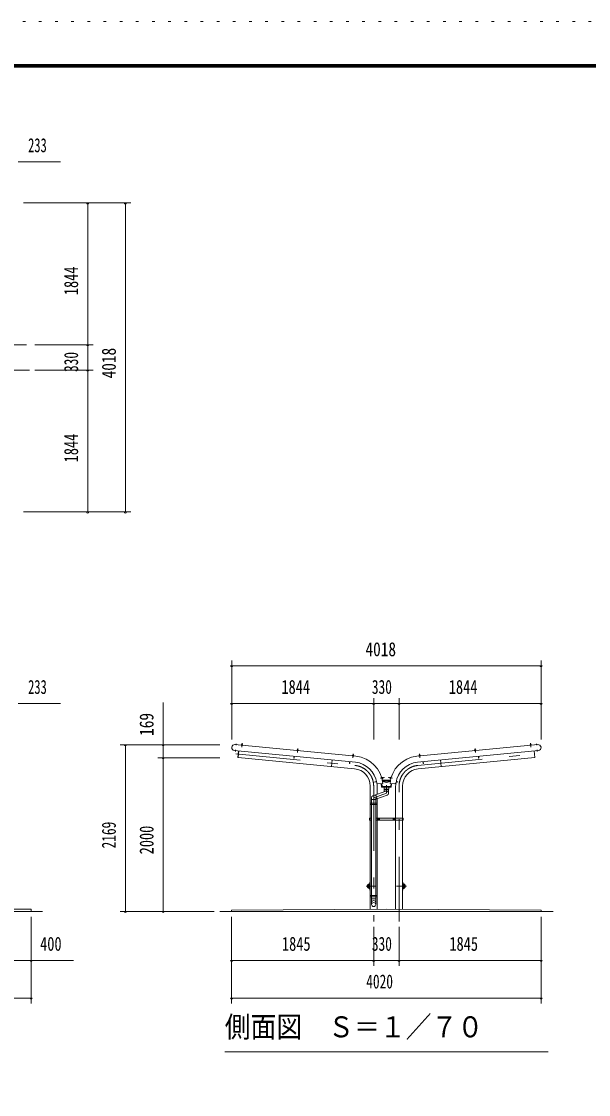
# Model space of a CAD drawing. Units: millimetres, scale not verified. Extents: x -31502 to 31507, y -14700 to 14700.
# Drawn here: x 3352 to 10717, y 748 to 14700 of the extents above; entities that cross this region are included whole.
import ezdxf
from ezdxf.enums import TextEntityAlignment as Align

# ---------------------------------------------------------------- set-up
doc = ezdxf.new("R2010")
doc.units = ezdxf.units.MM
doc.header["$LTSCALE"] = 70
doc.linetypes.add('USER3', pattern=[24, 12, -5, 2, -5])
doc.linetypes.add('USER4', pattern=[3, 0.5, -2.5])
for name, color, linetype, lineweight in [('0-2_1-07BOLD', 7, 'Continuous', 18), ('0-3_1-27CENTER', 3, 'USER3', 18), ('0-5_1-57DIM', 3, 'Continuous', 18), ('0-C_F-F1PAPER', 5, 'Continuous', 18), ('0-D_F-E_J_ADD', 5, 'USER4', 18)]:
    doc.layers.add(name, color=color, linetype=linetype, lineweight=lineweight)
doc.styles.add('ＭＳ ゴシック', font='')
doc.styles.get('ＭＳ ゴシック').set_extended_font_data('MS Gothic')

msp = doc.modelspace()

# ---------------------------------------------------------------- linework, layer by layer
at = {"layer": '0-2_1-07BOLD'}
for p, q in [((6214.85, 5308.86), (6220.83, 5308.29)), ((9968.64, 5308.86), (9962.66, 5308.29)), ((6116.27, 5220.87), (7689.1, 5069.41)), ((7696.78, 5146.03), (6123.65, 5297.51)), ((6213.72, 5299.61), (6213.23, 5294.51)), ((6219.69, 5293.89), (6220.18, 5298.99)), ((6934.89, 5225.02), (6935.38, 5230.12)), ((6941.84, 5229.5), (6941.35, 5224.4)), ((8486.71, 5146.03), (10059.84, 5297.51)), ((10067.22, 5220.87), (8494.4, 5069.41)), ((8525.31, 5169.88), (8526.16, 5161.11)), ((9242.14, 5224.4), (9241.65, 5229.5)), ((9246.98, 5239.37), (9247.82, 5230.6)), ((9248.11, 5230.12), (9248.6, 5225.02)), ((9963.8, 5293.89), (9963.31, 5298.99)), ((9969.77, 5299.61), (9970.26, 5294.51)), ((7388.08, 5098.4), (7379.74, 5011.71)), ((7657.04, 5160.64), (7656.55, 5155.53)), ((7663.01, 5154.91), (7663.51, 5160.01)), ((8520.48, 5154.91), (8519.98, 5160.01)), ((8526.45, 5160.64), (8526.94, 5155.53)), ((8795.41, 5098.4), (8803.75, 5011.71)), ((7882.2, 4535.54), (7882.2, 4758.54)), ((7971.3, 4758.54), (7971.3, 4652.4)), ((7982.64, 4787.84), (8044.73, 4793.43)), ((8030.85, 4792.18), (8036.13, 4752.66)), ((8036.12, 4752.66), (8147.37, 4752.66)), ((8041.79, 4868.91), (8036.74, 4868.02)), ((8037.87, 4861.62), (8042.91, 4862.51)), ((8038.18, 4837.66), (8145.31, 4837.66)), ((8142.51, 4822.66), (8040.98, 4822.66)), ((8051, 4870.28), (8052.05, 4864.38)), ((8061.75, 4745.36), (8061.75, 4718.36)), ((8131.45, 4864.38), (8132.49, 4870.28)), ((8138.76, 4793.43), (8200.85, 4787.84)), ((8140.58, 4862.51), (8145.62, 4861.62)), ((8146.75, 4868.02), (8141.7, 4868.91)), ((8147.37, 4752.66), (8152.65, 4792.18)), ((8212.19, 4758.54), (8212.19, 4340.54)), ((8301.3, 4340.54), (8301.3, 4758.54)), ((7899.24, 4606.92), (7899.24, 4535.54)), ((8082.34, 4692.82), (7917.34, 4632.76)), ((7954.24, 4587.68), (8101.15, 4641.14)), ((7954.24, 4535.54), (7954.24, 4606.92)), ((8064.24, 4708.24), (8064.24, 4718.36)), ((8119.25, 4718.36), (8119.25, 4708.24)), ((7882.2, 4340.54), (7882.2, 4519.54)), ((7897.64, 4535.54), (7897.64, 4519.54)), ((7899.24, 4584.47), (7954.24, 4584.47)), ((7899.24, 4519.54), (7899.24, 3335.54)), ((7954.25, 3335.54), (7954.25, 4519.54)), ((7955.84, 4519.54), (7955.84, 4535.54)), ((7971.3, 4593.88), (7971.3, 4535.54)), ((7971.3, 4519.54), (7971.3, 4340.54)), ((7880.6, 4327.54), (7874.5, 4327.54)), ((7880.6, 4314.54), (7880.6, 4340.54)), ((7972.9, 4340.54), (7972.9, 4314.54)), ((8002.9, 4314.54), (8002.9, 4340.54)), ((8180.6, 4340.54), (8180.6, 4314.54)), ((8210.59, 4340.54), (8210.59, 4314.54)), ((8302.9, 4314.54), (8302.9, 4340.54)), ((8308.99, 4327.54), (8302.9, 4327.54)), ((7882.2, 3335.54), (7882.2, 4314.54)), ((7954.25, 4314.54), (8308.99, 4314.54)), ((7971.3, 4314.54), (7971.3, 3335.54)), ((8212.19, 4314.54), (8212.19, 3156.94)), ((8301.3, 3156.5), (8301.3, 4314.54)), ((7878.75, 3490.54), (7882.2, 3490.54)), ((8301.3, 3490.54), (8304.75, 3490.54)), ((7882.2, 3424.54), (7878.75, 3424.54)), ((8304.75, 3424.54), (8301.3, 3424.54)), ((7882.2, 3319.54), (7882.2, 3156.14)), ((7897.64, 3335.54), (7897.64, 3319.54)), ((7899.24, 3319.54), (7899.24, 3294.08)), ((7954.24, 3319.54), (7954.24, 3294.08)), ((7955.84, 3319.54), (7955.84, 3335.54)), ((7971.3, 3156.56), (7971.3, 3319.54)), ((-7673.25, 3127.54), (3626.74, 3127.54)), ((3476.74, 3127.54), (3476.74, 3157.54)), ((10256.75, 3127.54), (5926.75, 3127.54))]:
    msp.add_line(p, q, dxfattribs=at)
for points in [[(6219.98, 5299.51), (6220.83, 5308.29), (6220.38, 5308.83), (6215.4, 5309.31), (6214.85, 5308.86), (6214.01, 5300.08)], [(9963.51, 5299.51), (9962.66, 5308.29), (9963.11, 5308.83), (9968.09, 5309.31), (9968.64, 5308.86), (9969.48, 5300.08)], [(6170.52, 5215.64), (6162.47, 5132.03), (6165.65, 5131.72)], [(7678.36, 4982.95), (6165.35, 5128.64), (6173.7, 5215.34)], [(6210, 5294.82), (6210.48, 5299.92), (6211.4, 5300.34), (6222.59, 5299.26), (6223.42, 5298.68), (6222.92, 5293.58)], [(6944.59, 5224.09), (6945.08, 5229.19), (6944.26, 5229.77), (6933.06, 5230.85), (6932.15, 5230.43), (6931.66, 5225.34)], [(6935.67, 5230.6), (6936.52, 5239.37), (6942.49, 5238.8)], [(6936.52, 5239.37), (6937.07, 5239.82), (6942.04, 5239.34), (6942.49, 5238.8), (6941.65, 5230.02)], [(7663.31, 5160.53), (7664.15, 5169.31), (7658.18, 5169.88), (7657.33, 5161.11)], [(7658.18, 5169.88), (7658.73, 5170.33), (7663.7, 5169.86), (7664.15, 5169.31)], [(8505.14, 4982.95), (10018.14, 5128.64), (10009.79, 5215.34)], [(8520.18, 5160.53), (8519.34, 5169.31), (8525.31, 5169.88), (8524.77, 5170.33), (8519.79, 5169.86), (8519.34, 5169.31)], [(9251.84, 5225.34), (9251.35, 5230.43), (9250.43, 5230.85), (9239.23, 5229.77), (9238.41, 5229.19), (9238.91, 5224.09)], [(9241.85, 5230.02), (9241, 5238.8), (9246.98, 5239.37), (9246.43, 5239.82), (9241.45, 5239.34), (9241, 5238.8)], [(9973.5, 5294.82), (9973.01, 5299.92), (9972.09, 5300.34), (9960.9, 5299.26), (9960.08, 5298.68), (9960.57, 5293.58)], [(10012.98, 5215.64), (10021.02, 5132.03), (10017.84, 5131.72)], [(6895.36, 5145.84), (6893.16, 5122.95), (6889.97, 5123.26), (6892.18, 5146.15)], [(7617.02, 5076.35), (7614.82, 5053.47), (7611.64, 5053.77), (7613.84, 5076.66)], [(7653.32, 5155.85), (7653.81, 5160.95), (7654.72, 5161.36), (7665.92, 5160.28), (7666.74, 5159.7), (7666.25, 5154.6)], [(8530.18, 5155.85), (8529.69, 5160.95), (8528.77, 5161.36), (8517.57, 5160.28), (8516.75, 5159.7), (8517.24, 5154.6)], [(8566.47, 5076.35), (8568.67, 5053.47), (8571.85, 5053.77), (8569.65, 5076.66)], [(9288.13, 5145.84), (9290.33, 5122.95), (9293.52, 5123.26), (9291.31, 5146.15)], [(7963.9, 4816.34), (7941.28, 4812.35), (7941.83, 4809.2), (7964.48, 4813.19)], [(8159.92, 4791.52), (8153.76, 4745.36), (8029.73, 4745.36), (8023.57, 4791.52)], [(8036.18, 4871.22), (8041.22, 4872.11), (8041.87, 4871.34), (8043.83, 4860.26), (8043.48, 4859.32), (8038.44, 4858.43)], [(8041.76, 4817.83), (8091.75, 4806.27), (8141.73, 4817.83)], [(8051.59, 4869.88), (8051, 4870.28), (8042.33, 4868.75)], [(8043.37, 4862.85), (8052.05, 4864.38), (8052.46, 4864.96), (8051.59, 4869.88)], [(8061.75, 4718.36), (8121.75, 4718.36), (8121.75, 4745.36)], [(8141.17, 4868.75), (8132.49, 4870.28), (8131.91, 4869.88), (8131.04, 4864.96), (8131.45, 4864.38), (8140.12, 4862.85)], [(8145.06, 4858.43), (8140.01, 4859.32), (8139.67, 4860.26), (8141.62, 4871.34), (8142.27, 4872.11), (8147.31, 4871.22)], [(8219.01, 4813.19), (8241.66, 4809.2), (8242.22, 4812.35), (8219.59, 4816.34)], [(8119.25, 4666.98), (8119.25, 4686.25), (8121.25, 4708.24), (8062.24, 4708.24), (8064.25, 4686.24)], [(7880.6, 4519.54), (7972.9, 4519.54), (7972.9, 4535.54)], [(7971.3, 4535.54), (7880.6, 4535.54), (7880.6, 4519.54)], [(7899.24, 4340.54), (7874.5, 4340.54), (7874.5, 4314.54), (7899.24, 4314.54)], [(8308.99, 4314.54), (8308.99, 4340.54), (7954.25, 4340.54)], [(7897.24, 3294.08), (7899.24, 3244.42), (7899.24, 3218.57)], [(7954.24, 3218.57), (7954.24, 3244.42), (7956.24, 3294.08), (7897.24, 3294.08)], [(3476.74, 3157.54), (-7523.25, 3157.54), (-7523.25, 3127.54)], [(6081.75, 3127.54), (6081.75, 3147.54), (8091.75, 3157.54), (10101.74, 3147.54), (10101.74, 3127.54)]]:
    msp.add_lwpolyline(points, dxfattribs=at)
for points in [[(6208.49, 5294.97), (6208.34, 5293.38), (6224.27, 5291.84), (6224.42, 5293.43)], [(6930.15, 5225.48), (6946.08, 5223.95), (6945.93, 5222.35), (6930, 5223.89)], [(9237.41, 5223.95), (9253.34, 5225.48), (9253.49, 5223.89), (9237.56, 5222.35)], [(9975, 5294.97), (9959.07, 5293.43), (9959.22, 5291.84), (9975.15, 5293.38)], [(7651.67, 5154.4), (7667.59, 5152.86), (7667.75, 5154.46), (7651.81, 5155.99)], [(8531.83, 5154.4), (8515.9, 5152.86), (8515.75, 5154.46), (8531.68, 5155.99)], [(8038.7, 4856.94), (8037.12, 4856.67), (8034.34, 4872.42), (8035.92, 4872.7)], [(8144.8, 4856.94), (8146.37, 4856.67), (8149.15, 4872.42), (8147.58, 4872.7)], [(7992.77, 4330.43), (7992.77, 4324.65), (7987.77, 4321.77), (7982.77, 4324.65), (7982.77, 4330.43), (7987.77, 4333.31)], [(8200.72, 4330.43), (8200.72, 4324.65), (8195.72, 4321.77), (8190.72, 4324.65), (8190.72, 4330.43), (8195.72, 4333.31)], [(7972.9, 3319.54), (7880.6, 3319.54), (7880.6, 3335.54), (7972.9, 3335.54)]]:
    msp.add_lwpolyline(points, close=True, dxfattribs=at)
for centre, radius in [((7987.77, 4327.54), 6.25), ((7987.77, 4327.54), 4.9), ((8195.72, 4327.54), 6.25), ((8195.72, 4327.54), 4.9)]:
    msp.add_circle(centre, radius, dxfattribs=at)
for centre, radius, start, end in [((6121.37, 5259.15), 38.62, 82.41238, 262.41238), ((6209.15, 5291.29), 2, 84.4998, 264.4998), ((6211.87, 5297.4), 2.88, 50.11574, 110.11574), ((6215.97, 5289.1), 10.75, 66.91203, 102.08795), ((6221.57, 5296.47), 2.88, 58.88425, 118.88425), ((6223.08, 5289.94), 2, 264.50061, 84.50061), ((6930.81, 5221.8), 2, 84.4998, 264.4998), ((6933.53, 5227.92), 2.88, 50.11574, 110.11574), ((6937.63, 5219.61), 10.75, 66.91203, 102.08795), ((6943.23, 5226.98), 2.88, 58.88425, 118.88425), ((6944.74, 5220.46), 2, 264.50061, 84.50061), ((9238.75, 5220.46), 2, 95.49939, 275.49939), ((9240.26, 5226.98), 2.88, 61.11575, 121.11575), ((9245.86, 5219.61), 10.75, 77.91205, 113.08797), ((9249.96, 5227.92), 2.88, 69.88426, 129.88426), ((9252.68, 5221.8), 2, 275.5002, 95.5002), ((9960.41, 5289.94), 2, 95.49939, 275.49939), ((9961.92, 5296.47), 2.88, 61.11575, 121.11575), ((9967.52, 5289.1), 10.75, 77.91205, 113.08797), ((9971.62, 5297.4), 2.88, 69.88426, 129.88426), ((9974.34, 5291.29), 2, 275.5002, 95.5002), ((10062.12, 5259.15), 38.62, 277.58762, 97.58762), ((7652.47, 5152.31), 2, 84.4998, 264.4998), ((7655.2, 5158.43), 2.88, 50.11574, 110.11574), ((7659.29, 5150.12), 10.75, 66.91203, 102.08795), ((7664.9, 5157.49), 2.88, 58.88425, 118.88425), ((7666.4, 5150.97), 2, 264.50061, 84.50061), ((7656.75, 4758.54), 312.55, 7.76237, 84.05869), ((7656.75, 4758.54), 389.55, 5.13863, 84.10165), ((8526.75, 4758.54), 389.55, 95.89835, 174.86137), ((8526.75, 4758.54), 312.55, 95.94131, 172.23763), ((8517.09, 5150.97), 2, 95.49939, 275.49939), ((8518.6, 5157.49), 2.88, 61.11575, 121.11575), ((8524.2, 5150.12), 10.75, 77.91205, 113.08797), ((8528.29, 5158.43), 2.88, 69.88426, 129.88426), ((8531.02, 5152.31), 2, 275.5002, 95.5002), ((7656.75, 4758.54), 225.45, 0, 84.50003), ((8526.75, 4758.54), 225.45, 95.49997, 180), ((7981.29, 4802.78), 15, 187.76337, 275.1433), ((7656.75, 4758.54), 314.55, 0, 6.42661), ((8032.17, 4871.02), 2.38, 10.01471, 190.01471), ((8035.29, 4857.36), 1.68, 190.00774, 10.00774), ((8039.17, 4870.1), 2.88, 335.62325, 35.62325), ((8032.26, 4863.93), 10.75, 352.41954, 27.59546), ((8040.87, 4860.5), 2.88, 344.39175, 44.39175), ((8142.63, 4860.5), 2.88, 135.60825, 195.60825), ((8151.23, 4863.93), 10.75, 152.40454, 187.58046), ((8144.32, 4870.1), 2.88, 144.37675, 204.37675), ((8148.2, 4857.36), 1.68, 169.99226, 349.99226), ((8151.32, 4871.02), 2.38, 349.98529, 169.98529), ((8202.2, 4802.78), 15, 264.8567, 352.23663), ((8526.75, 4758.54), 314.55, 173.57339, 180), ((7926.75, 4606.92), 27.5, 110.0018, 180), ((7922.95, 4605.54), 44.27, 341.60916, 58.39587), ((8091.75, 4666.98), 27.5, 289.99896, 110.00061), ((7878.75, 3457.54), 33, 90, 270), ((8304.75, 3457.54), 33, 270, 90), ((7878.75, 3457.54), 22.5, 81.18303, 278.81697), ((7877.6, 3457.54), 21.35, 77.56236, 282.43764), ((7877.6, 3457.54), 19.05, 76.03204, 283.96796), ((8305.89, 3457.54), 21.35, 257.56236, 102.43764), ((8305.89, 3457.54), 19.05, 256.03204, 103.96796), ((8304.75, 3457.54), 22.5, 261.18303, 98.81697), ((7926.75, 3243.44), 27.55, 3.55867, 176.44133), ((7926.75, 3216.86), 27.55, 3.55867, 176.44133), ((7926.75, 3220.28), 27.55, 183.56303, 356.43697)]:
    msp.add_arc(centre, radius, start, end, dxfattribs=at)
at = {"layer": '0-3_1-27CENTER'}
for p, q in [((-7503.25, 10496.54), (3456.75, 10496.54)), ((3456.75, 10166.54), (-7503.25, 10166.54)), ((6140.47, 5306.31), (6138.79, 5288.85)), ((6213.76, 5266.17), (6218.72, 5317.69)), ((9964.77, 5317.69), (9969.73, 5266.17)), ((10044.71, 5288.85), (10043.03, 5306.31)), ((6133.24, 5231.29), (6131.23, 5210.38)), ((6136.58, 5176.16), (7682.63, 5027.3)), ((6935.42, 5196.68), (6940.38, 5248.2)), ((7657.08, 5127.19), (7662.04, 5178.71)), ((8500.87, 5027.3), (10046.91, 5176.16)), ((8521.45, 5178.71), (8526.41, 5127.19)), ((9243.11, 5248.2), (9248.07, 5196.68)), ((10052.26, 5210.38), (10050.25, 5231.29)), ((7926.75, 4758.54), (7926.75, 2998.86)), ((8068.26, 4870.28), (8011.43, 4860.26)), ((8172.06, 4860.26), (8115.23, 4870.28)), ((8256.75, 2998.86), (8256.75, 4758.54)), ((8000.27, 4327.54), (7975.27, 4327.54)), ((7987.77, 4340.04), (7987.77, 4315.04)), ((8208.22, 4327.54), (8183.22, 4327.54)), ((8195.72, 4340.04), (8195.72, 4315.04)), ((7878.75, 3507.54), (7878.75, 3407.54)), ((8304.75, 3507.54), (8304.75, 3407.54)), ((7958.75, 3457.54), (7828.75, 3457.54)), ((8224.75, 3457.54), (8354.74, 3457.54))]:
    msp.add_line(p, q, dxfattribs=at)
msp.add_lwpolyline([(8091.75, 4770.96), (8091.75, 4666.98), (7926.75, 4606.92)], dxfattribs=at)
for centre, start, end in [((7656.75, 4758.54), 0, 84.50003), ((8526.75, 4758.54), 95.49997, 180)]:
    msp.add_arc(centre, 270, start, end, dxfattribs=at)
at = {"layer": '0-5_1-57DIM'}
for p, q in [((3309.74, 12875.53), (3859.24, 12875.53)), ((3379.74, 12340.54), (4771.75, 12340.54)), ((4225.75, 12340.54), (4197.75, 12340.54)), ((4211.75, 12340.54), (4211.75, 10496.54)), ((4715.75, 12340.54), (4687.75, 12340.54)), ((4701.75, 12340.54), (4701.75, 8322.54)), ((3526.75, 10496.54), (4281.75, 10496.54)), ((4225.75, 10496.54), (4197.75, 10496.54)), ((4211.75, 10496.54), (4211.75, 10166.54)), ((4281.75, 10166.54), (3526.75, 10166.54)), ((4225.75, 10166.54), (4197.75, 10166.54)), ((4211.75, 10166.54), (4211.75, 8322.54)), ((3379.74, 8322.54), (4771.75, 8322.54)), ((4225.75, 8322.54), (4197.75, 8322.54)), ((4715.75, 8322.54), (4687.75, 8322.54)), ((6096.75, 6322.54), (6068.75, 6322.54)), ((6082.75, 5366.54), (6082.75, 6392.54)), ((6082.75, 6322.54), (10100.75, 6322.54)), ((10114.75, 6322.54), (10086.75, 6322.54)), ((10100.75, 5366.54), (10100.75, 6392.54)), ((7926.75, 5366.54), (7926.75, 5902.54)), ((8256.75, 5902.54), (8256.75, 5366.54)), ((3309.74, 5832.54), (3859.24, 5832.54)), ((5191.75, 5296.54), (5191.75, 5846.04)), ((6096.75, 5832.54), (6068.75, 5832.54)), ((6082.75, 5832.54), (7926.75, 5832.54)), ((7940.75, 5832.54), (7912.75, 5832.54)), ((7926.75, 5832.54), (8256.75, 5832.54)), ((8270.75, 5832.54), (8242.75, 5832.54)), ((8256.75, 5832.54), (10100.75, 5832.54)), ((10114.75, 5832.54), (10086.75, 5832.54)), ((4631.75, 5296.54), (5926.75, 5296.54)), ((4715.75, 5296.54), (4687.75, 5296.54)), ((4701.75, 3127.54), (4701.75, 5296.54)), ((5205.75, 5296.54), (5177.75, 5296.54)), ((5191.75, 5127.54), (5191.75, 5296.54)), ((5926.75, 5127.54), (5121.75, 5127.54)), ((5205.75, 5127.54), (5177.75, 5127.54)), ((5191.75, 3127.54), (5191.75, 5127.54)), ((5856.75, 3127.54), (4631.75, 3127.54)), ((4715.75, 3127.54), (4687.75, 3127.54)), ((5205.75, 3127.54), (5177.75, 3127.54)), ((3476.74, 3057.54), (3476.74, 1932.54)), ((6081.75, 1932.54), (6081.75, 3057.54)), ((10101.74, 3057.54), (10101.74, 1932.54)), ((7926.75, 2928.86), (7926.75, 2422.54)), ((8256.75, 2422.54), (8256.75, 2928.86)), ((3076.75, 2492.54), (3476.74, 2492.54)), ((3490.74, 2492.54), (3462.74, 2492.54)), ((3476.74, 2492.54), (4026.24, 2492.54)), ((6095.75, 2492.54), (6067.75, 2492.54)), ((6081.75, 2492.54), (7926.75, 2492.54)), ((7940.75, 2492.54), (7912.75, 2492.54)), ((7926.75, 2492.54), (8256.75, 2492.54)), ((8270.75, 2492.54), (8242.75, 2492.54)), ((8256.75, 2492.54), (10101.74, 2492.54)), ((10115.74, 2492.54), (10087.74, 2492.54)), ((-7523.25, 2002.54), (3476.74, 2002.54)), ((3490.74, 2002.54), (3462.74, 2002.54)), ((6095.75, 2002.54), (6067.75, 2002.54)), ((6081.75, 2002.54), (10101.74, 2002.54)), ((10115.74, 2002.54), (10087.74, 2002.54)), ((10191.75, 1302.54), (5991.75, 1302.54))]:
    msp.add_line(p, q, dxfattribs=at)
for centre in [(4211.75, 12340.54), (4701.75, 12340.54), (4211.75, 10496.54), (4211.75, 10166.54), (4211.75, 8322.54), (4701.75, 8322.54), (6082.75, 6322.54), (10100.75, 6322.54), (6082.75, 5832.54), (7926.75, 5832.54), (8256.75, 5832.54), (10100.75, 5832.54), (4701.75, 5296.54), (5191.75, 5296.54), (5191.75, 5127.54), (4701.75, 3127.54), (5191.75, 3127.54), (3476.74, 2492.54), (6081.75, 2492.54), (7926.75, 2492.54), (8256.75, 2492.54), (10101.74, 2492.54), (3476.74, 2002.54), (6081.75, 2002.54), (10101.74, 2002.54)]:
    msp.add_arc(centre, 14, 180, 0, dxfattribs=at)
at = {"layer": '0-C_F-F1PAPER'}
for points in [[(30807.29, -14000), (30807.29, 14140), (-9372.71, 14140), (-9372.71, -14000)], [(30803.79, -13996.5), (30803.79, 14136.5), (-9369.21, 14136.5), (-9369.21, -13996.5)], [(30800.29, -13993), (-9365.71, -13993), (-9365.71, 14133), (30800.29, 14133)], [(30796.79, -13989.5), (30796.79, 14129.5), (-9362.21, 14129.5), (-9362.21, -13989.5)], [(30793.29, -13986), (-9358.71, -13986), (-9358.71, 14126), (30793.29, 14126)], [(30789.79, -13982.5), (30789.79, 14122.5), (-9355.21, 14122.5), (-9355.21, -13982.5)], [(30786.29, -13979), (-9351.71, -13979), (-9351.71, 14119), (30786.29, 14119)], [(30782.79, -13975.5), (30782.79, 14115.5), (-9348.21, 14115.5), (-9348.21, -13975.5)], [(30779.29, -13972), (30779.29, 14112), (-9344.71, 14112), (-9344.71, -13972)], [(30775.79, -13968.5), (30775.79, 14108.5), (-9341.21, 14108.5), (-9341.21, -13968.5)], [(30772.29, -13965), (-9337.71, -13965), (-9337.71, 14105), (30772.29, 14105)]]:
    msp.add_lwpolyline(points, close=True, dxfattribs=at)
at = {"layer": '0-D_F-E_J_ADD'}
msp.add_lwpolyline([(31507.29, -14700), (-10072.71, -14700), (-10072.71, 14700), (31507.29, 14700)], close=True, dxfattribs=at)

# ---------------------------------------------------------------- texts
at = {"layer": '0-5_1-57DIM', "color": 7, "style": 'ＭＳ ゴシック'}
for s, height, width, p in [('233', 182.3, 0.65, (3438.3, 12945.53)), ('4018', 182.3, 0.8, (7820.14, 6392.54)), ('233', 182.3, 0.65, (3438.3, 5902.54)), ('1844', 182.3, 0.75, (6728.17, 5902.54)), ('330', 182.3, 0.7, (7902.99, 5902.54)), ('1844', 182.3, 0.75, (8902.17, 5902.54)), ('400', 182.3, 0.75, (3593.82, 2562.54)), ('1845', 182.3, 0.75, (6735.13, 2562.54)), ('330', 182.3, 0.7, (7902.99, 2562.54)), ('1845', 182.3, 0.75, (8910.13, 2562.54)), ('4020', 182.3, 0.7, (7830.09, 2072.54)), ('側面図\u3000Ｓ＝１／７０', 273.5, 0.9, (5991.75, 1409.85))]:
    msp.add_text(s, height=height, dxfattribs=dict(at, width=width)).set_placement(p, align=Align.BOTTOM_LEFT)
for s, width, p in [('1844', 0.75, (4141.75, 11141.96)), ('330', 0.7, (4141.75, 10142.78)), ('4018', 0.8, (4631.75, 10059.94)), ('1844', 0.75, (4141.75, 8967.96)), ('169', 0.8, (5121.75, 5411.58)), ('2169', 0.7, (4631.75, 3948.31)), ('2000', 0.75, (5121.75, 3871.29))]:
    msp.add_text(s, height=182.3, rotation=90, dxfattribs=dict(at, width=width)).set_placement(p, align=Align.BOTTOM_LEFT)

doc.saveas('drawing.dxf')
